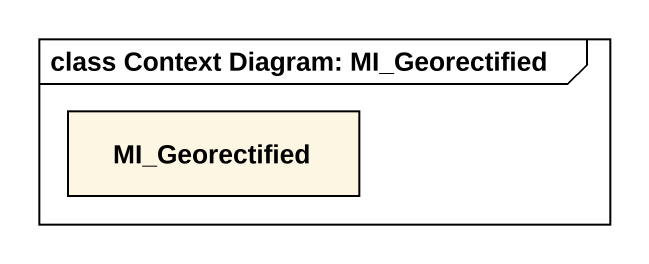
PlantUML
@startuml
mainframe class Context Diagram: MI_Georectified
hide circle
hide empty members
class MI_Georectified
@enduml
